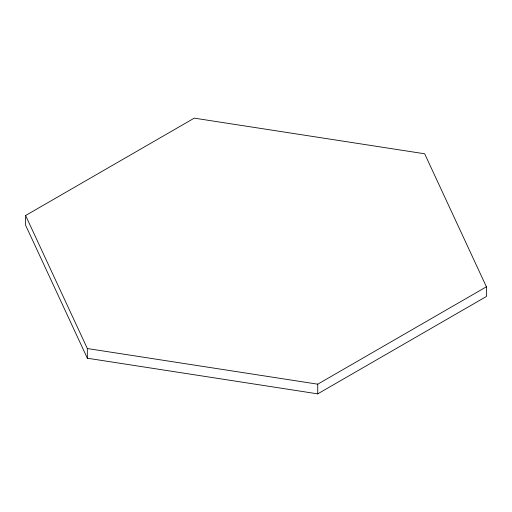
<?xml version="1.0" encoding="UTF-8"?>
<svg xmlns="http://www.w3.org/2000/svg" width="512" height="512" viewBox="0 0 512 512"><rect width="100%" height="100%" fill="white"/><g stroke="black" fill="none" stroke-linecap="round" stroke-linejoin="round"><path stroke-width="0.77" d="M25.6 215.514L194.266 118.138L424.666 153.779L486.4 286.797L486.4 296.486L317.734 393.862L87.334 358.221L25.6 225.203L25.6 215.514L87.334 348.531L87.334 358.221M87.334 348.531L317.734 384.179L486.4 286.797M317.734 384.179L317.734 393.862"/></g></svg>
